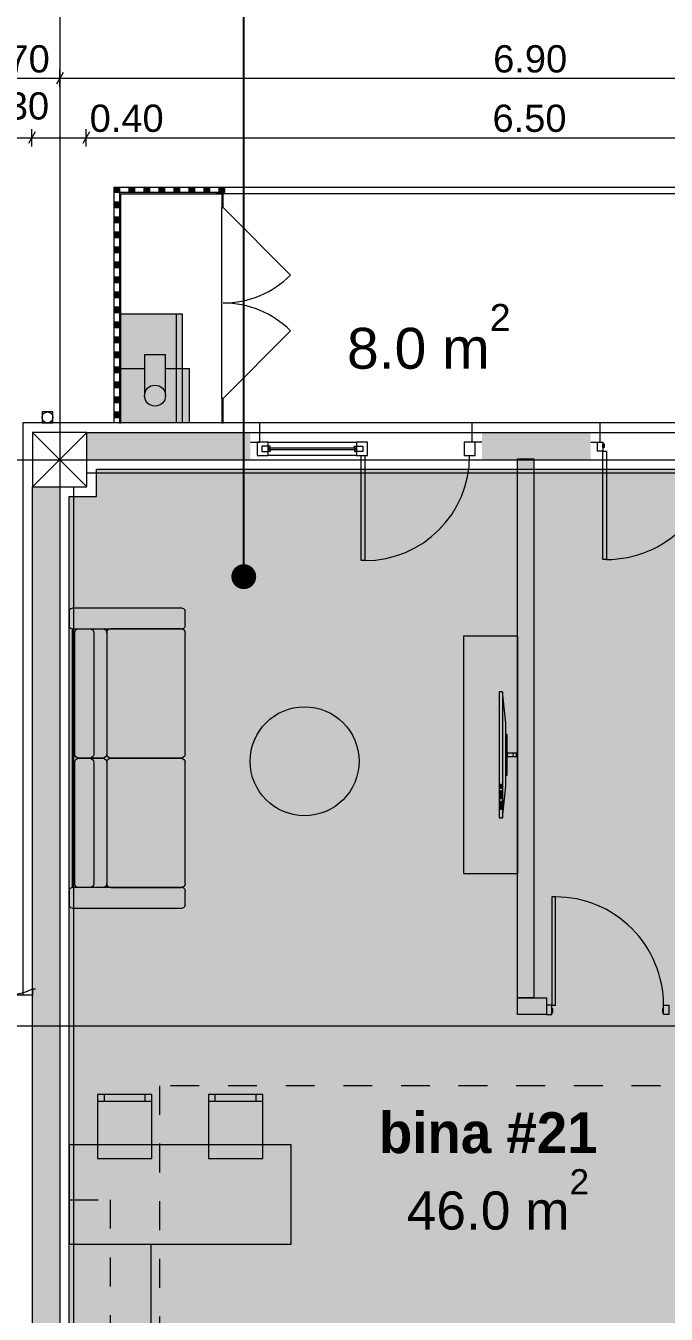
# Model space of a CAD drawing. Header units: millimetres. Extents: x 475159934 to 476245151, y 4620917055 to 4621447368.
# Drawn here: x 475254575 to 475259279, y 4621054556 to 4621064011 of the extents above; entities that cross this region are included whole.
import ezdxf

# ---------------------------------------------------------------- set-up
doc = ezdxf.new("R2010")
doc.units = ezdxf.units.MM
doc.header["$MEASUREMENT"] = 0
doc.linetypes.add('Dashed', pattern=[423.333333, 211.666667, -211.666667])
for name, color, linetype, lineweight in [('2D Drafting - General_Pen_No__1_Pen_No__7', 7, 'Continuous', 0), ('2D Drafting - General_Pen_No__250_Pen_No__7_Pen_No__250', 7, 'Continuous', 0), ('2D Drafting - General_Pen_No__250_Pen_No__7_Pen_No__7', 7, 'Continuous', 0), ('2D Drafting - General_Pen_No__7_Pen_No__250', 7, 'Continuous', 0), ('2D Drafting - General_Pen_No__7_Pen_No__7_Pen_No__7', 7, 'Continuous', 0), ('Annotation - Text_Pen_No__7_Pen_No__142', 142, 'Continuous', 0), ('Doors_Pen_No__7_Pen_No__7_Pen_No__7', 7, 'Continuous', 0), ('G-Anno-Nplt_Pen_No__142', 142, 'Continuous', 0), ('G-Anno-Nplt_Pen_No__151', 151, 'Continuous', 0), ('G-Anno-Nplt_Pen_No__4', 7, 'Continuous', 0), ('G-Anno-Nplt_Pen_No__7', 7, 'Continuous', 0), ('gegmebi_Pen_No__1_Pen_No__7', 7, 'Continuous', 0), ('gegmebi_Pen_No__7_Pen_No__7', 7, 'Continuous', 0), ('kar-panjara_Pen_No__7_Pen_No__7_Pen_No__7', 7, 'Continuous', 0), ('New_2D Drafting - General_Pen_No__250_Pen_No__7_Pen_No__255', 255, 'Continuous', 0), ('New_2D Drafting - General_Pen_No__2_Pen_No__250', 7, 'Continuous', 0), ('New_2D Drafting - General_Pen_No__30_Pen_No__9_Pen_No__9_Pen_No__255', 255, 'Continuous', 0), ('New_2D Drafting - General_Pen_No__30_Pen_No__9_Pen_No__9_Pen_No__7', 7, 'Continuous', 0), ('New_Doors_Pen_No__7_Pen_No__7_Pen_No__250', 7, 'Continuous', 0), ('New_reg_nak_Pen_No__250', 7, 'Continuous', 0), ('New_reg_nak_Pen_No__7', 7, 'Continuous', 0), ('New_shenobebi_Pen_No__1', 1, 'Continuous', 0), ('New_Structural - Bearing_Pen_No__250', 7, 'Continuous', 0), ('zoma_Pen_No__142', 142, 'Continuous', 0), ('zoma_Pen_No__5', 5, 'Continuous', 0), ('zoma_Pen_No__5_Pen_No__5', 5, 'Continuous', 0)]:
    doc.layers.add(name, color=color, linetype=linetype, lineweight=lineweight)
doc.layers.add('New_Interior - Furniture', color=7, linetype='Continuous')
doc.layers.add('zoma', color=7, linetype='Continuous')
doc.layers.add('New_Interior - Furniture _Pen_No__252', color=7, linetype='Continuous', lineweight=0, true_color=0x666666)
doc.styles.add('GENERATED_STYLE_1', font='arial.ttf')
doc.styles.add('GENERATED_STYLE_3', font='arial.ttf')
doc.styles.add('GENERATED_STYLE_7', font='')
doc.styles.get('GENERATED_STYLE_7').set_extended_font_data('AcadMtavr', bold=True)
doc.dimstyles.new('GENERATED_STYLE__18', dxfattribs={"dimtxt": 200, "dimasz": 64.421331, "dimexe": 0.18, "dimexo": 3, "dimgap": 0, "dimtad": 1, "dimtih": 1, "dimtoh": 1, "dimlfac": 0.001, "dimzin": 0, "dimdsep": 46, "dimtxsty": 'GENERATED_STYLE_3', "dimblk": 'ARROWHEAD_2', "dimblk1": 'ARROWHEAD_2', "dimblk2": 'ARROWHEAD_2', "dimcen": 0.09, "dimclrd": 5, "dimclre": 5, "dimclrt": 5, "dimadec": 0, "dimazin": 0, "dimtfac": 1, "dimtdec": 4, "dimtmove": 0, "dimatfit": 3, "dimfxl": 1, "dimtolj": 1, "dimtzin": 0, "dimarcsym": 0})
doc.dimstyles.new('GENERATED_STYLE__27', dxfattribs={"dimtxt": 0.18, "dimasz": 364.8, "dimexe": 0.18, "dimexo": 0.0625, "dimgap": 0, "dimtad": 0, "dimtih": 1, "dimtoh": 1, "dimdec": 4, "dimzin": 0, "dimdsep": 46, "dimcen": 0.09, "dimadec": 0, "dimazin": 0, "dimtfac": 1, "dimtdec": 4, "dimtmove": 0, "dimatfit": 3, "dimldrblk": 'ARROWHEAD_11', "dimfxl": 1, "dimtolj": 1, "dimtzin": 0, "dimarcsym": 0})
doc.dimstyles.new('GENERATED_STYLE__3', dxfattribs={"dimtxt": 200, "dimasz": 64.421331, "dimexe": 0.18, "dimexo": 3, "dimgap": 0, "dimtad": 1, "dimtih": 1, "dimtoh": 1, "dimlfac": 0.001, "dimzin": 0, "dimdsep": 46, "dimtxsty": 'GENERATED_STYLE_3', "dimblk": 'ARROWHEAD_2', "dimblk1": 'ARROWHEAD_2', "dimblk2": 'ARROWHEAD_2', "dimcen": 0.09, "dimclrd": 142, "dimclre": 142, "dimclrt": 142, "dimadec": 0, "dimazin": 0, "dimtfac": 1, "dimtdec": 4, "dimtmove": 0, "dimatfit": 3, "dimfxl": 1, "dimtolj": 1, "dimtzin": 0, "dimarcsym": 0})
doc.dimstyles.new('GENERATED_STYLE__6', dxfattribs={"dimtxt": 200, "dimasz": 64.421331, "dimexe": 0.18, "dimexo": 3, "dimgap": 0, "dimtad": 1, "dimlfac": 0.001, "dimzin": 0, "dimdsep": 46, "dimtxsty": 'GENERATED_STYLE_3', "dimblk": 'ARROWHEAD_2', "dimblk1": 'ARROWHEAD_2', "dimblk2": 'ARROWHEAD_2', "dimcen": 0.09, "dimclrd": 142, "dimclre": 142, "dimclrt": 142, "dimadec": 0, "dimazin": 0, "dimtfac": 1, "dimtdec": 4, "dimtmove": 0, "dimatfit": 3, "dimfxl": 1, "dimtolj": 1, "dimtzin": 0, "dimarcsym": 0})
doc.dimstyles.new('GENERATED_STYLE__7', dxfattribs={"dimtxt": 200, "dimasz": 64.421331, "dimexe": 0.18, "dimexo": 3, "dimgap": 0, "dimtad": 1, "dimtih": 1, "dimtoh": 1, "dimlfac": 0.001, "dimzin": 0, "dimdsep": 46, "dimtxsty": 'GENERATED_STYLE_3', "dimblk": 'ARROWHEAD_2', "dimblk1": 'ARROWHEAD_2', "dimblk2": 'ARROWHEAD_2', "dimcen": 0.09, "dimclrd": 142, "dimclre": 142, "dimclrt": 142, "dimadec": 0, "dimazin": 0, "dimtfac": 1, "dimtdec": 4, "dimtmove": 2, "dimatfit": 3, "dimfxl": 1, "dimtolj": 1, "dimtzin": 0, "dimarcsym": 0})

# ---------------------------------------------------------------- blocks, each defined once
blk = doc.blocks.new('Kitchen Layout 26_8')
at = {"layer": 'New_Interior - Furniture _Pen_No__252', "color": 251, "linetype": 'Dashed', "lineweight": 0, "true_color": 0x666666}
for p, q in [((4709, 1191.6), (4409, 1191.6)), ((4409, 1191.6), (4409, -207.5)), ((4709, -507.5), (4709, 1191.6)), ((2220.9, -207.5), (2220.9, -507.5)), ((4409, -207.5), (2220.9, -207.5)), ((2220.9, -507.5), (4709, -507.5))]:
    blk.add_line(p, q, dxfattribs=at)
at = {"layer": 'New_Interior - Furniture _Pen_No__252', "color": 251, "linetype": 'Continuous', "lineweight": 0, "true_color": 0x666666}
for p, q in [((3137, -27.5), (2687, -27.5)), ((2687, -27.5), (2687, -377.5)), ((3137, -377.5), (3137, -27.5)), ((1854.2, -136.8), (1712.8, -278.2)), ((1712.8, -136.8), (1854.2, -278.2)), ((1783.5, -107.5), (1783.5, -307.5)), ((1883.5, -207.5), (1683.5, -207.5)), ((2687, -377.5), (3137, -377.5))]:
    blk.add_line(p, q, dxfattribs=at)
at = {"layer": 'New_Interior - Furniture _Pen_No__252', "color": 251, "linetype": 'Continuous', "lineweight": 0, "true_color": 0x666666, "flags": 128}
for points in [[(1449, -507.5), (4709, -507.5), (4709, 865.3), (4109, 865.3), (4109, 92.5), (1449, 92.5)], [(2118, 92.5), (1449, 92.5), (1449, -507.5), (2118, -507.5)], [(3187, 22.5), (2637, 22.5), (2637, -477.5), (3187, -477.5)], [(4074.4, 42.5), (3494.4, 42.5), (3494.4, -457.5), (4074.4, -457.5)]]:
    blk.add_lwpolyline(points, close=True, dxfattribs=at)
at = {"layer": 'New_Interior - Furniture _Pen_No__252', "color": 251, "linetype": 'Continuous', "lineweight": 0, "true_color": 0x666666}
for centre, radius in [((3619.1, -92.5), 72.5), ((3910.8, -107.5), 105), ((3639.4, -325.5), 90), ((3943.9, -345), 72.5)]:
    blk.add_circle(centre, radius, dxfattribs=at)
blk = doc.blocks.new('Dining Table Rectangle 24')
at = {"layer": 'New_Interior - Furniture _Pen_No__252', "color": 251, "linetype": 'Continuous', "lineweight": 0, "true_color": 0x666666}
for p, q in [((-607.5, 685), (-207.5, 685)), ((-557.5, 685), (-557.5, 735)), ((-257.5, 685), (-257.5, 735)), ((207.5, 685), (607.5, 685)), ((257.5, 685), (257.5, 735)), ((557.5, 685), (557.5, 735))]:
    blk.add_line(p, q, dxfattribs=at)
at = {"layer": 'New_Interior - Furniture _Pen_No__252', "color": 251, "linetype": 'Continuous', "lineweight": 0, "true_color": 0x666666, "flags": 128}
for points in [[(-607.5, 265), (-207.5, 265), (-207.5, 735), (-607.5, 735)], [(207.5, 265), (607.5, 265), (607.5, 735), (207.5, 735)], [(-815, -365), (815, -365), (815, 365), (-815, 365)]]:
    blk.add_lwpolyline(points, close=True, dxfattribs=at)
blk = doc.blocks.new('Designer Table 05 26')
at = {"layer": 'New_Interior - Furniture _Pen_No__252', "color": 251, "linetype": 'Continuous', "lineweight": 0, "true_color": 0x666666, "flags": 128}
blk.add_lwpolyline([(400, 0, 1), (-400, 0, 1)], format="xyb", close=True, dxfattribs=at)
blk = doc.blocks.new('Sofa 23')
at = {"layer": 'New_Interior - Furniture _Pen_No__252', "color": 251, "linetype": 'Continuous', "lineweight": 0, "true_color": 0x666666}
for p, q in [((0, 20), (0, 830)), ((20, 850), (130, 850)), ((150, 830), (150, 20)), ((150, 830), (2050, 830)), ((150, 780), (150, 604.7)), ((1070, 810), (180, 810)), ((1100, 604.7), (1100, 780)), ((1100, 780), (1100, 604.7)), ((2020, 810), (1130, 810)), ((2050, 20), (2050, 830)), ((2050, 604.7), (2050, 780)), ((2070, 850), (2180, 850)), ((2200, 830), (2200, 20)), ((180, 670), (1070, 670)), ((1130, 670), (2020, 670)), ((180, 574.7), (1070, 574.7)), ((180, 574.7), (1070, 574.7)), ((1130, 574.7), (2020, 574.7)), ((1130, 574.7), (2020, 574.7)), ((150, 30), (150, 544.7)), ((1100, 544.7), (1100, 30)), ((1100, 30), (1100, 544.7)), ((2050, 544.7), (2050, 30)), ((130, 0), (20, 0)), ((1070, 0), (180, 0)), ((2020, 0), (1130, 0)), ((2180, 0), (2070, 0))]:
    blk.add_line(p, q, dxfattribs=at)
for centre, radius, start, end in [((20, 830), 20, 90, 180), ((130, 830), 20, 0, 90), ((180, 780), 30, 90, 180), ((1070, 780), 30, 0, 90), ((1130, 780), 30, 90, 180), ((2020, 780), 30, 0, 90), ((2070, 830), 20, 90, 180), ((2180, 830), 20, 0, 90), ((180, 700), 30, 180, 270), ((1070, 700), 30, 270, 0), ((1130, 700), 30, 180, 270), ((2020, 700), 30, 270, 0), ((180, 604.7), 30, 180, 270), ((180, 544.7), 30, 90, 180), ((1070, 604.7), 30, 270, 0), ((1070, 544.7), 30, 0, 90), ((1130, 604.7), 30, 180, 270), ((1130, 544.7), 30, 90, 180), ((2020, 604.7), 30, 270, 0), ((2020, 544.7), 30, 0, 90), ((20, 20), 20, 180, 270), ((130, 20), 20, 270, 0), ((180, 30), 30, 180, 270), ((1070, 30), 30, 270, 0), ((1130, 30), 30, 180, 270), ((2020, 30), 30, 270, 0), ((2070, 20), 20, 180, 270), ((2180, 20), 20, 270, 0)]:
    blk.add_arc(centre, radius, start, end, dxfattribs=at)
blk = doc.blocks.new('*D696', base_point=(475826095.8, 4621095193.2))
at = {"layer": 'zoma_Pen_No__142', "color": 142, "linetype": 'Continuous', "lineweight": 0, "transparency": 16777216}
for p, q in [((475254148.8, 4621063667.9), (475254099.9, 4621063583.1)), ((475254124.3, 4621063561.9), (475254124.3, 4621063689.1)), ((475254124.3, 4621063625.5), (475254824.3, 4621063625.5)), ((475254848.8, 4621063667.9), (475254799.9, 4621063583.1)), ((475254824.3, 4621063561.9), (475254824.3, 4621063689.1))]:
    blk.add_line(p, q, dxfattribs=at)
at = {"layer": 'zoma_Pen_No__142', "color": 142, "lineweight": 0, "transparency": 16777216, "insert": (475254207.4, 4621063665.5), "char_height": 200, "attachment_point": 7, "style": 'GENERATED_STYLE_3'}
blk.add_mtext('\\A1;{\\pql;\\fArial|b0|i0|c204|p0;\\W1.000000;0.70}', dxfattribs=at)
blk = doc.blocks.new('ARROWHEAD_2')
at = {"color": 0, "linetype": 'Continuous', "lineweight": 0}
for p, q in [((0, 0), (-1, 0)), ((-0.38, -0.66), (0.38, 0.66))]:
    blk.add_line(p, q, dxfattribs=at)
blk = doc.blocks.new('*D697', base_point=(475826095.8, 4621095193.2))
at = {"layer": 'zoma_Pen_No__142', "color": 142, "linetype": 'Continuous', "lineweight": 0, "transparency": 16777216}
for p, q in [((475254848.8, 4621063667.9), (475254799.9, 4621063583.1)), ((475254824.3, 4621063561.9), (475254824.3, 4621063689.1)), ((475254824.3, 4621063625.5), (475261724.3, 4621063625.5)), ((475261748.8, 4621063667.9), (475261699.9, 4621063583.1)), ((475261724.3, 4621063561.9), (475261724.3, 4621063689.1))]:
    blk.add_line(p, q, dxfattribs=at)
at = {"layer": 'zoma_Pen_No__142', "color": 142, "lineweight": 0, "transparency": 16777216, "insert": (475258007.4, 4621063665.5), "char_height": 200, "attachment_point": 7, "style": 'GENERATED_STYLE_3'}
blk.add_mtext('\\A1;{\\pql;\\fArial|b0|i0|c204|p0;\\W1.000000;6.90}', dxfattribs=at)
blk = doc.blocks.new('*D712', base_point=(475826095.8, 4621095193.2))
at = {"layer": 'zoma_Pen_No__142', "color": 142, "linetype": 'Continuous', "lineweight": 0, "transparency": 16777216}
for p, q in [((475254648.8, 4621039807.2), (475254599.9, 4621039722.4)), ((475254624.3, 4621039701.2), (475254624.3, 4621039828.4)), ((475255048.8, 4621039807.2), (475254999.9, 4621039722.4)), ((475255024.3, 4621039701.2), (475255024.3, 4621039828.4)), ((475254624.3, 4621039764.8), (475255024.3, 4621039764.8))]:
    blk.add_line(p, q, dxfattribs=at)
blk = doc.blocks.new('*D713', base_point=(475826095.8, 4621095193.2))
at = {"layer": 'zoma_Pen_No__142', "color": 142, "linetype": 'Continuous', "lineweight": 0, "transparency": 16777216}
for p, q in [((475255048.8, 4621039807.2), (475254999.9, 4621039722.4)), ((475255024.3, 4621039701.2), (475255024.3, 4621039828.4)), ((475261548.8, 4621039807.2), (475261499.9, 4621039722.4)), ((475261524.3, 4621039701.2), (475261524.3, 4621039828.4)), ((475255024.3, 4621039764.8), (475261524.3, 4621039764.8))]:
    blk.add_line(p, q, dxfattribs=at)
at = {"layer": 'zoma_Pen_No__142', "color": 142, "lineweight": 0, "transparency": 16777216, "char_height": 200, "attachment_point": 7, "style": 'GENERATED_STYLE_3'}
for s, insert in [('\\A1;{\\pql;\\fArial|b0|i0|c204|p0;\\W1.000000;0.40}', (475255048.8, 4621039804.8)), ('\\A1;{\\pql;\\fArial|b0|i0|c204|p0;\\W1.000000;6.50}', (475258007.4, 4621039804.8)), ('\\A1;{\\pql;\\fArial|b0|i0|c204|p0;\\W1.000000;0.40}', (475260966, 4621039804.8))]:
    blk.add_mtext(s, dxfattribs=dict(at, insert=insert))
blk = doc.blocks.new('*D731', base_point=(475826095.8, 4621095193.2))
at = {"layer": 'zoma_Pen_No__142', "color": 142, "linetype": 'Continuous', "lineweight": 0, "transparency": 16777216}
for p, q in [((475299991.8, 4621061026.7), (475299991.8, 4621061068.1)), ((475300055.4, 4621061026.7), (475299928.2, 4621061026.7)), ((475300034.2, 4621061002.2), (475299949.4, 4621061051.2)), ((475299991.8, 4621041672.1), (475299991.8, 4621061026.7)), ((475300055.4, 4621041672.1), (475299928.2, 4621041672.1)), ((475299949.4, 4621041696.5), (475300034.2, 4621041647.6)), ((475299991.8, 4621041630.6), (475299991.8, 4621041672.1))]:
    blk.add_line(p, q, dxfattribs=at)
at = {"layer": 'zoma_Pen_No__142', "color": 142, "lineweight": 0, "transparency": 16777216, "insert": (475299951.8, 4621051006.2), "char_height": 200, "attachment_point": 7, "rotation": 90, "style": 'GENERATED_STYLE_3'}
blk.add_mtext('\\A1;{\\pql;\\fArial|b0|i0|c204|p0;\\W1.000000;19.35}', dxfattribs=at)
blk = doc.blocks.new('*D745', base_point=(475826095.8, 4621095193.2))
at = {"layer": 'zoma_Pen_No__142', "color": 142, "linetype": 'Continuous', "lineweight": 0, "transparency": 16777216}
for p, q in [((475299211.2, 4621061026.7), (475299211.2, 4621061068.1)), ((475299274.8, 4621061026.7), (475299147.7, 4621061026.7)), ((475299253.6, 4621061002.2), (475299168.8, 4621061051.2)), ((475299211.2, 4621060626.7), (475299211.2, 4621061026.7)), ((475299274.8, 4621060626.7), (475299147.7, 4621060626.7)), ((475299168.8, 4621060651.2), (475299253.6, 4621060602.2))]:
    blk.add_line(p, q, dxfattribs=at)
blk = doc.blocks.new('*D752', base_point=(475826095.8, 4621095193.2))
at = {"layer": 'zoma_Pen_No__142', "color": 142, "linetype": 'Continuous', "lineweight": 0, "transparency": 16777216}
for p, q in [((475253943.8, 4621063231.9), (475253894.9, 4621063147.1)), ((475253919.4, 4621063125.9), (475253919.4, 4621063253.1)), ((475254343.8, 4621063231.9), (475254294.9, 4621063147.1)), ((475254319.4, 4621063125.9), (475254319.4, 4621063253.1)), ((475253919.4, 4621063189.5), (475254319.4, 4621063189.5))]:
    blk.add_line(p, q, dxfattribs=at)
at = {"layer": 'zoma_Pen_No__142', "color": 142, "lineweight": 0, "transparency": 16777216, "insert": (475254202.5, 4621063320.1), "char_height": 200, "attachment_point": 7, "style": 'GENERATED_STYLE_3'}
blk.add_mtext('\\A1;{\\pql;\\fArial|b0|i0|c204|p0;\\W1.000000;0.30}', dxfattribs=at)
blk = doc.blocks.new('*D753', base_point=(475826095.8, 4621095193.2))
at = {"layer": 'zoma_Pen_No__142', "color": 142, "linetype": 'Continuous', "lineweight": 0, "transparency": 16777216}
for p, q in [((475254343.8, 4621063231.9), (475254294.9, 4621063147.1)), ((475254319.4, 4621063125.9), (475254319.4, 4621063253.1)), ((475254643.8, 4621063231.9), (475254594.9, 4621063147.1)), ((475254619.4, 4621063125.9), (475254619.4, 4621063253.1)), ((475254319.4, 4621063189.5), (475254619.4, 4621063189.5))]:
    blk.add_line(p, q, dxfattribs=at)
blk = doc.blocks.new('*D754', base_point=(475826095.8, 4621095193.2))
at = {"layer": 'zoma_Pen_No__142', "color": 142, "linetype": 'Continuous', "lineweight": 0, "transparency": 16777216}
for p, q in [((475254643.8, 4621063231.9), (475254594.9, 4621063147.1)), ((475254619.4, 4621063125.9), (475254619.4, 4621063253.1)), ((475255043.8, 4621063231.9), (475254994.9, 4621063147.1)), ((475255019.4, 4621063125.9), (475255019.4, 4621063253.1)), ((475254619.4, 4621063189.5), (475255019.4, 4621063189.5))]:
    blk.add_line(p, q, dxfattribs=at)
blk = doc.blocks.new('*D755', base_point=(475826095.8, 4621095193.2))
at = {"layer": 'zoma_Pen_No__142', "color": 142, "linetype": 'Continuous', "lineweight": 0, "transparency": 16777216}
for p, q in [((475255043.8, 4621063231.9), (475254994.9, 4621063147.1)), ((475255019.4, 4621063125.9), (475255019.4, 4621063253.1)), ((475261543.8, 4621063231.9), (475261494.9, 4621063147.1)), ((475261519.4, 4621063125.9), (475261519.4, 4621063253.1)), ((475255019.4, 4621063189.5), (475261519.4, 4621063189.5))]:
    blk.add_line(p, q, dxfattribs=at)
at = {"layer": 'zoma_Pen_No__142', "color": 142, "lineweight": 0, "transparency": 16777216, "char_height": 200, "attachment_point": 7, "style": 'GENERATED_STYLE_3'}
for s, insert in [('\\A1;{\\pql;\\fArial|b0|i0|c204|p0;\\W1.000000;0.40}', (475255043.9, 4621063229.5)), ('\\A1;{\\pql;\\fArial|b0|i0|c204|p0;\\W1.000000;6.50}', (475258002.4, 4621063229.5)), ('\\A1;{\\pql;\\fArial|b0|i0|c204|p0;\\W1.000000;0.40}', (475260961, 4621063229.5))]:
    blk.add_mtext(s, dxfattribs=dict(at, insert=insert))
blk = doc.blocks.new('*D1318', base_point=(475826095.8, 4621095193.2))
at = {"layer": 'zoma_Pen_No__5', "color": 5, "linetype": 'Continuous', "lineweight": 0, "transparency": 16777216}
for p, q in [((475254427.9, 4621090269.2), (475254469.4, 4621090269.2)), ((475254493.8, 4621090311.5), (475254444.9, 4621090226.8)), ((475254469.4, 4621090205.6), (475254469.4, 4621090332.7)), ((475254469.4, 4621090269.2), (475255084.3, 4621090269.2)), ((475255059.9, 4621090226.8), (475255108.8, 4621090311.5)), ((475255084.3, 4621090205.6), (475255084.3, 4621090332.7)), ((475255084.3, 4621090269.2), (475255125.8, 4621090269.2))]:
    blk.add_line(p, q, dxfattribs=at)
at = {"layer": 'zoma_Pen_No__5', "color": 5, "lineweight": 0, "transparency": 16777216, "insert": (475254509.9, 4621090309.2), "char_height": 200, "attachment_point": 7, "style": 'GENERATED_STYLE_3'}
blk.add_mtext('\\A1;{\\pql;\\fArial|b0|i0|c204|p0;\\W1.000000;0.61}', dxfattribs=at)
blk = doc.blocks.new('*D1322', base_point=(475826095.8, 4621095193.2))
at = {"layer": 'zoma_Pen_No__5', "color": 5, "linetype": 'Continuous', "lineweight": 0, "transparency": 16777216}
for p, q in [((475254427.9, 4621139622.7), (475254469.4, 4621139622.7)), ((475254493.8, 4621139665.1), (475254444.9, 4621139580.3)), ((475254469.4, 4621139559.1), (475254469.4, 4621139686.3)), ((475254469.4, 4621139622.7), (475255084.3, 4621139622.7)), ((475255059.9, 4621139580.3), (475255108.8, 4621139665.1)), ((475255084.3, 4621139559.1), (475255084.3, 4621139686.3)), ((475255084.3, 4621139622.7), (475255125.8, 4621139622.7))]:
    blk.add_line(p, q, dxfattribs=at)
at = {"layer": 'zoma_Pen_No__5', "color": 5, "lineweight": 0, "transparency": 16777216, "insert": (475254509.9, 4621139662.7), "char_height": 200, "attachment_point": 7, "style": 'GENERATED_STYLE_3'}
blk.add_mtext('\\A1;{\\pql;\\fArial|b0|i0|c204|p0;\\W1.000000;0.61}', dxfattribs=at)
blk = doc.blocks.new('ARROWHEAD_11')
at = {"color": 0, "linetype": 'Continuous', "lineweight": 0}
blk.add_line((0, 0), (-1, 0), dxfattribs=at)
at = {"color": 0, "linetype": 'Continuous', "lineweight": 0, "const_width": 0.25, "flags": 128}
blk.add_lwpolyline([(-0.125, 0, 1), (0.125, 0, 1)], format="xyb", close=True, dxfattribs=at)
blk = doc.blocks.new('Flexible Shelf 26')
at = {"layer": 'New_Interior - Furniture _Pen_No__252', "color": 251, "linetype": 'Continuous', "lineweight": 0, "true_color": 0x666666, "flags": 128}
blk.add_lwpolyline([(0, 0), (1739.8, 0), (1739.8, 400), (0, 400)], close=True, dxfattribs=at)
blk = doc.blocks.new('Flat Panel TV 26')
at = {"layer": 'New_Interior - Furniture _Pen_No__252', "color": 251, "linetype": 'Continuous', "lineweight": 0, "true_color": 0x666666}
for p, q in [((0, 25), (925.5, 25)), ((678.7, 10), (678.7, 16.2)), ((678.7, 16.2), (709.6, 16.2)), ((709.6, 10), (678.7, 10)), ((709.6, 16.2), (709.6, 10)), ((725, 10), (725, 16.2)), ((725, 16.2), (786.7, 16.2)), ((786.7, 10), (725, 10)), ((786.7, 16.2), (786.7, 10)), ((802.1, 10), (802.1, 16.2)), ((802.1, 16.2), (863.8, 16.2)), ((863.8, 10), (802.1, 10)), ((863.8, 16.2), (863.8, 10))]:
    blk.add_line(p, q, dxfattribs=at)
at = {"layer": 'New_Interior - Furniture _Pen_No__252', "color": 251, "linetype": 'Continuous', "lineweight": 0, "true_color": 0x666666, "flags": 128}
for points in [[(447.8, 127.5), (477.8, 127.5), (477.8, 137.5), (447.8, 137.5)], [(450.3, 60), (475.3, 60), (475.3, 127.5), (450.3, 127.5)], [(0, 0), (925.5, 0), (925.5, 25), (694.1, 50), (231.4, 50), (0, 25)], [(312.8, 50), (612.8, 50), (612.8, 60), (312.8, 60)]]:
    blk.add_lwpolyline(points, close=True, dxfattribs=at)
at = {"layer": 'New_Interior - Furniture _Pen_No__252', "color": 251, "linetype": 'Continuous', "lineweight": 0, "true_color": 0x666666}
blk.add_arc((462.8, 93.8), 12.5, 0, 180, dxfattribs=at)

msp = doc.modelspace()

# ---------------------------------------------------------------- hatches: boundary and pattern name
at = {"layer": '2D Drafting - General_Pen_No__250_Pen_No__7_Pen_No__7', "linetype": 'Continuous', "lineweight": 0}
for points in [[(475256014.637, 4621062776.696), (475256014.637, 4621062786.696), (475255264.016, 4621062786.696), (475255264.016, 4621062776.696), (475255264.016, 4621061096.696), (475255274.016, 4621061096.696), (475255274.016, 4621062776.696)], [(475256024.343, 4621062676.7), (475256024.343, 4621062786.7), (475256014.343, 4621062786.7), (475256014.343, 4621062676.7)], [(475256024.343, 4621061096.696), (475256024.343, 4621061276.7), (475256014.343, 4621061276.7), (475256014.343, 4621061096.696)], [(475255024.343, 4621060826.974), (475256224.343, 4621060826.974), (475256224.343, 4621061026.974), (475255024.343, 4621061026.974)], [(475257924.338, 4621060826.65), (475258723.96, 4621060826.65), (475258723.96, 4621061026.65), (475257924.338, 4621061026.65)], [(475258186.708, 4621056876.689), (475258186.708, 4621060833.028), (475258306.708, 4621060833.028), (475258306.708, 4621056876.689)], [(475254824.343, 4621060626.696), (475254624.343, 4621060626.696), (475254624.343, 4621053626.696), (475254824.343, 4621053626.696)], [(475258186.708, 4621056876.689), (475258398.504, 4621056876.689), (475258398.504, 4621056756.689), (475258186.708, 4621056756.689)]]:
    msp.add_hatch(color=7, dxfattribs=at).paths.add_polyline_path(points)
at = {"layer": 'G-Anno-Nplt_Pen_No__151', "linetype": 'Continuous', "lineweight": 0, "true_color": 0x1f2f3f}
msp.add_hatch(color=169, dxfattribs=at).paths.add_polyline_path([(475254894.632, 4621060556.696), (475255094.343, 4621060556.696), (475255094.343, 4621060756.689), (475261454.633, 4621060756.689), (475261454.632, 4621060556.689), (475261454.632, 4621057689.854), (475261524.336, 4621057689.854), (475261524.336, 4621055937.065), (475261124.322, 4621055937.065), (475261124.322, 4621055346.689), (475261454.632, 4621055346.689), (475261454.632, 4621053696.689), (475255294.331, 4621053696.689), (475255294.35, 4621054286.881), (475254894.632, 4621054286.894)])
at = {"layer": 'New_2D Drafting - General_Pen_No__250_Pen_No__7_Pen_No__255', "linetype": 'Continuous', "lineweight": 0}
for points in [[(475255274.016, 4621061096.696), (475255724.016, 4621061096.696), (475255724.016, 4621061896.696), (475255274.016, 4621061896.696)], [(475255274.016, 4621061096.696), (475255774.016, 4621061096.7), (475255774.012, 4621061496.696), (475255601.027, 4621061496.694), (475255601.026, 4621061596.697), (475255447, 4621061596.696), (475255447.001, 4621061496.693), (475255274.012, 4621061496.691)]]:
    msp.add_hatch(color=255, dxfattribs=at).paths.add_polyline_path(points)
at = {"layer": 'New_2D Drafting - General_Pen_No__30_Pen_No__9_Pen_No__9_Pen_No__255', "linetype": 'Continuous', "lineweight": 0}
for points in [[(475255264.015, 4621062826.7), (475255264.015, 4621062786.7), (475255224.015, 4621062786.7), (475255224.015, 4621062826.7)], [(475255374.015, 4621062826.7), (475255374.015, 4621062786.7), (475255334.015, 4621062786.7), (475255334.015, 4621062826.7)], [(475255484.015, 4621062826.7), (475255484.015, 4621062786.7), (475255444.015, 4621062786.7), (475255444.015, 4621062826.7)], [(475255594.015, 4621062826.7), (475255594.015, 4621062786.7), (475255554.015, 4621062786.7), (475255554.015, 4621062826.7)], [(475255704.015, 4621062826.7), (475255704.015, 4621062786.7), (475255664.015, 4621062786.7), (475255664.015, 4621062826.7)], [(475255814.015, 4621062826.7), (475255814.015, 4621062786.7), (475255774.015, 4621062786.7), (475255774.015, 4621062826.7)], [(475255924.015, 4621062826.7), (475255924.015, 4621062786.7), (475255884.015, 4621062786.7), (475255884.015, 4621062826.7)], [(475256034.015, 4621062826.7), (475256034.015, 4621062786.7), (475255994.015, 4621062786.7), (475255994.015, 4621062826.7)], [(475255224.016, 4621062676.7), (475255264.016, 4621062676.7), (475255264.016, 4621062716.7), (475255224.016, 4621062716.7)], [(475255224.016, 4621062566.7), (475255264.016, 4621062566.7), (475255264.016, 4621062606.7), (475255224.016, 4621062606.7)], [(475255224.016, 4621062456.7), (475255264.016, 4621062456.7), (475255264.016, 4621062496.7), (475255224.016, 4621062496.7)], [(475255224.016, 4621062346.7), (475255264.016, 4621062346.7), (475255264.016, 4621062386.7), (475255224.016, 4621062386.7)], [(475255224.016, 4621062236.7), (475255264.016, 4621062236.7), (475255264.016, 4621062276.7), (475255224.016, 4621062276.7)], [(475255224.016, 4621062126.7), (475255264.016, 4621062126.7), (475255264.016, 4621062166.7), (475255224.016, 4621062166.7)], [(475255224.016, 4621062016.7), (475255264.016, 4621062016.7), (475255264.016, 4621062056.7), (475255224.016, 4621062056.7)], [(475255224.016, 4621061906.7), (475255264.016, 4621061906.7), (475255264.016, 4621061946.7), (475255224.016, 4621061946.7)], [(475255224.016, 4621061796.7), (475255264.016, 4621061796.7), (475255264.016, 4621061836.7), (475255224.016, 4621061836.7)], [(475255224.016, 4621061686.7), (475255264.016, 4621061686.7), (475255264.016, 4621061726.7), (475255224.016, 4621061726.7)], [(475255224.016, 4621061576.7), (475255264.016, 4621061576.7), (475255264.016, 4621061616.7), (475255224.016, 4621061616.7)], [(475255224.016, 4621061466.7), (475255264.016, 4621061466.7), (475255264.016, 4621061506.7), (475255224.016, 4621061506.7)], [(475255224.016, 4621061356.7), (475255264.016, 4621061356.7), (475255264.016, 4621061396.7), (475255224.016, 4621061396.7)], [(475255224.016, 4621061246.7), (475255264.016, 4621061246.7), (475255264.016, 4621061286.7), (475255224.016, 4621061286.7)], [(475255224.016, 4621061136.7), (475255264.016, 4621061136.7), (475255264.016, 4621061176.7), (475255224.016, 4621061176.7)]]:
    msp.add_hatch(color=255, dxfattribs=at).paths.add_polyline_path(points)

# ---------------------------------------------------------------- linework, layer by layer
at = {"layer": '2D Drafting - General_Pen_No__1_Pen_No__7', "color": 7, "linetype": 'Continuous', "lineweight": 0}
for p, q in [((475254624.343, 4621060626.696), (475255024.343, 4621061026.696)), ((475255024.343, 4621060626.696), (475254624.343, 4621061026.696))]:
    msp.add_line(p, q, dxfattribs=at)
at = {"layer": '2D Drafting - General_Pen_No__1_Pen_No__7', "color": 7, "linetype": 'Continuous', "lineweight": 0, "flags": 128}
for points in [[(475254624.343, 4621060626.696), (475255024.343, 4621060626.696), (475255024.343, 4621061026.696), (475254624.343, 4621061026.696)], [(475261524.343, 4621060726.696), (475255024.343, 4621060726.696), (475255024.343, 4621061026.696), (475261524.343, 4621061026.696)], [(475254624.343, 4621053626.696), (475254624.343, 4621060626.696), (475254924.343, 4621060626.696), (475254924.343, 4621053626.696)]]:
    msp.add_lwpolyline(points, close=True, dxfattribs=at)
at = {"layer": '2D Drafting - General_Pen_No__1_Pen_No__7', "color": 7, "linetype": 'Continuous', "lineweight": 0}
msp.add_circle((475254734.421, 4621061136.927), 40, dxfattribs=at)
at = {"layer": '2D Drafting - General_Pen_No__250_Pen_No__7_Pen_No__250', "color": 7, "linetype": 'Continuous', "lineweight": 0, "flags": 128}
for points in [[(475256014.637, 4621062776.696), (475256014.637, 4621062786.696), (475255264.016, 4621062786.696), (475255264.016, 4621062776.696), (475255264.016, 4621061096.696), (475255274.016, 4621061096.696), (475255274.016, 4621062776.696)], [(475256024.343, 4621062676.7), (475256024.343, 4621062786.7), (475256014.343, 4621062786.7), (475256014.343, 4621062676.7)], [(475256024.343, 4621061096.696), (475256024.343, 4621061276.7), (475256014.343, 4621061276.7), (475256014.343, 4621061096.696)], [(475258186.708, 4621056876.689), (475258186.708, 4621060833.028), (475258306.708, 4621060833.028), (475258306.708, 4621056876.689)], [(475258186.708, 4621056876.689), (475258398.504, 4621056876.689), (475258398.504, 4621056756.689), (475258186.708, 4621056756.689)]]:
    msp.add_lwpolyline(points, close=True, dxfattribs=at)
at = {"layer": '2D Drafting - General_Pen_No__7_Pen_No__250', "color": 7, "linetype": 'Continuous', "lineweight": 0, "flags": 128}
for points in [[(475256224.343, 4621060956.433), (475256294.358, 4621060956.433), (475256294.359, 4621061096.695)], [(475257924.338, 4621060956.43), (475257854.338, 4621060956.431), (475257854.339, 4621061096.667)], [(475258723.96, 4621060956.437), (475258793.975, 4621060956.436), (475258793.976, 4621061096.698)]]:
    msp.add_lwpolyline(points, dxfattribs=at)
at = {"layer": '2D Drafting - General_Pen_No__7_Pen_No__7_Pen_No__7', "color": 7, "linetype": 'Continuous', "lineweight": 0, "flags": 128}
msp.add_lwpolyline([(475256354.342, 4621060956.428), (475257004.342, 4621060956.399), (475257004.338, 4621060856.46), (475256354.338, 4621060856.488)], close=True, dxfattribs=at)
at = {"layer": '2D Drafting - General_Pen_No__7_Pen_No__7_Pen_No__7', "color": 7, "linetype": 'Continuous', "lineweight": 0}
for centre, radius, start, end in [((475258839.647, 4621060888.705), 794.311, 269.9985151, 0.0001966), ((475257064.026, 4621060856.447), 770.311, 269.9974687, 359.994289), ((475258464.682, 4621056824.424), 794.311, 359.9998025, 90.001484)]:
    msp.add_arc(centre, radius, start, end, dxfattribs=at)
at = {"layer": 'Doors_Pen_No__7_Pen_No__7_Pen_No__7', "color": 7, "linetype": 'Continuous', "lineweight": 0, "flags": 128}
for points in [[(475258773.471, 4621060956.44), (475258812.982, 4621060956.439), (475258812.981, 4621060888.706), (475258773.469, 4621060888.707)], [(475258812.981, 4621060888.706), (475258839.647, 4621060888.705), (475258839.627, 4621060094.394), (475258812.96, 4621060094.395)], [(475258812.982, 4621060942.039), (475258821.871, 4621060942.039), (475258821.87, 4621060915.372), (475258812.981, 4621060915.373)], [(475257037.36, 4621060856.448), (475257064.026, 4621060856.447), (475257063.992, 4621060086.136), (475257037.326, 4621060086.137)], [(475258438.015, 4621056824.423), (475258464.682, 4621056824.424), (475258464.661, 4621057618.735), (475258437.995, 4621057618.735)], [(475258398.506, 4621056756.689), (475258438.017, 4621056756.69), (475258438.015, 4621056824.423), (475258398.504, 4621056824.422)], [(475259298.506, 4621056756.689), (475259258.995, 4621056756.688), (475259258.993, 4621056824.421), (475259298.504, 4621056824.422)], [(475258438.017, 4621056771.09), (475258446.906, 4621056771.09), (475258446.905, 4621056797.757), (475258438.016, 4621056797.757)], [(475259250.106, 4621056771.088), (475259258.994, 4621056771.088), (475259258.994, 4621056797.755), (475259250.105, 4621056797.754)]]:
    msp.add_lwpolyline(points, close=True, dxfattribs=at)
at = {"layer": 'G-Anno-Nplt_Pen_No__4', "color": 7, "linetype": 'Continuous', "lineweight": 0, "flags": 128}
for points in [[(475255224.015, 4621062826.7), (475259824.015, 4621062826.7), (475259824.015, 4621061096.696), (475255224.016, 4621061096.696)], [(475254894.632, 4621060556.696), (475255094.343, 4621060556.696), (475255094.343, 4621060756.689), (475261454.633, 4621060756.689), (475261454.632, 4621060556.689), (475261454.632, 4621057689.854), (475261524.336, 4621057689.854), (475261524.336, 4621055937.065), (475261124.322, 4621055937.065), (475261124.322, 4621055346.689), (475261454.632, 4621055346.689), (475261454.632, 4621053696.689), (475255294.331, 4621053696.689), (475255294.35, 4621054286.881), (475254894.632, 4621054286.894)]]:
    msp.add_lwpolyline(points, close=True, dxfattribs=at)
at = {"layer": 'gegmebi_Pen_No__1_Pen_No__7', "color": 7, "linetype": 'Continuous', "lineweight": 0, "flags": 128}
for points in [[(475255601.029, 4621061296.696), (475255601.026, 4621061596.697), (475255447, 4621061596.696), (475255447.003, 4621061296.694)], [(475255601.027, 4621061496.694), (475255774.012, 4621061496.696), (475255774.016, 4621061096.7), (475255274.016, 4621061096.696), (475255274.012, 4621061496.691), (475255447.001, 4621061496.693)]]:
    msp.add_lwpolyline(points, dxfattribs=at)
at = {"layer": 'gegmebi_Pen_No__7_Pen_No__7', "color": 7, "linetype": 'Continuous', "lineweight": 0}
for p, q in [((475254694.421, 4621061176.927), (475254694.421, 4621061096.927)), ((475254774.421, 4621061176.927), (475254694.421, 4621061176.927)), ((475254774.421, 4621061096.927), (475254774.421, 4621061176.927)), ((475254694.421, 4621061096.927), (475254774.421, 4621061096.927))]:
    msp.add_line(p, q, dxfattribs=at)
at = {"layer": 'kar-panjara_Pen_No__7_Pen_No__7_Pen_No__7', "color": 7, "linetype": 'Continuous', "lineweight": 0, "flags": 128}
for points in [[(475256354.342, 4621060956.428), (475256274.342, 4621060956.431), (475256274.338, 4621060856.431), (475256354.338, 4621060856.428)], [(475256309.339, 4621060886.49), (475256354.339, 4621060886.488), (475256354.34, 4621060901.488), (475256354.34, 4621060911.488), (475256369.34, 4621060911.488), (475256369.341, 4621060926.488), (475256309.341, 4621060926.49)], [(475256369.339, 4621060886.488), (475256354.339, 4621060886.488), (475256354.34, 4621060901.488), (475256369.34, 4621060901.488)], [(475256354.34, 4621060901.488), (475257004.34, 4621060901.46), (475257004.34, 4621060911.46), (475256354.34, 4621060911.488)], [(475256989.339, 4621060886.46), (475257004.339, 4621060886.46), (475257004.34, 4621060901.46), (475256989.34, 4621060901.46)], [(475257049.339, 4621060886.458), (475257004.339, 4621060886.46), (475257004.34, 4621060901.46), (475257004.34, 4621060911.46), (475256989.34, 4621060911.46), (475256989.341, 4621060926.46), (475257049.341, 4621060926.458)], [(475257084.342, 4621060956.456), (475257004.342, 4621060956.46), (475257004.338, 4621060856.46), (475257084.338, 4621060856.456)], [(475257874.342, 4621060956.379), (475257794.342, 4621060956.382), (475257794.338, 4621060856.382), (475257874.338, 4621060856.379)]]:
    msp.add_lwpolyline(points, close=True, dxfattribs=at)
at = {"layer": 'New_2D Drafting - General_Pen_No__30_Pen_No__9_Pen_No__9_Pen_No__7', "color": 7, "linetype": 'Continuous', "lineweight": 0, "flags": 128}
for points in [[(475255264.015, 4621062826.7), (475255264.015, 4621062786.7), (475255224.015, 4621062786.7), (475255224.015, 4621062826.7)], [(475255374.015, 4621062826.7), (475255374.015, 4621062786.7), (475255334.015, 4621062786.7), (475255334.015, 4621062826.7)], [(475255484.015, 4621062826.7), (475255484.015, 4621062786.7), (475255444.015, 4621062786.7), (475255444.015, 4621062826.7)], [(475255594.015, 4621062826.7), (475255594.015, 4621062786.7), (475255554.015, 4621062786.7), (475255554.015, 4621062826.7)], [(475255704.015, 4621062826.7), (475255704.015, 4621062786.7), (475255664.015, 4621062786.7), (475255664.015, 4621062826.7)], [(475255814.015, 4621062826.7), (475255814.015, 4621062786.7), (475255774.015, 4621062786.7), (475255774.015, 4621062826.7)], [(475255924.015, 4621062826.7), (475255924.015, 4621062786.7), (475255884.015, 4621062786.7), (475255884.015, 4621062826.7)], [(475256034.015, 4621062826.7), (475256034.015, 4621062786.7), (475255994.015, 4621062786.7), (475255994.015, 4621062826.7)], [(475255224.016, 4621062676.7), (475255264.016, 4621062676.7), (475255264.016, 4621062716.7), (475255224.016, 4621062716.7)], [(475255224.016, 4621062566.7), (475255264.016, 4621062566.7), (475255264.016, 4621062606.7), (475255224.016, 4621062606.7)], [(475255224.016, 4621062456.7), (475255264.016, 4621062456.7), (475255264.016, 4621062496.7), (475255224.016, 4621062496.7)], [(475255224.016, 4621062346.7), (475255264.016, 4621062346.7), (475255264.016, 4621062386.7), (475255224.016, 4621062386.7)], [(475255224.016, 4621062236.7), (475255264.016, 4621062236.7), (475255264.016, 4621062276.7), (475255224.016, 4621062276.7)], [(475255224.016, 4621062126.7), (475255264.016, 4621062126.7), (475255264.016, 4621062166.7), (475255224.016, 4621062166.7)], [(475255224.016, 4621062016.7), (475255264.016, 4621062016.7), (475255264.016, 4621062056.7), (475255224.016, 4621062056.7)], [(475255224.016, 4621061906.7), (475255264.016, 4621061906.7), (475255264.016, 4621061946.7), (475255224.016, 4621061946.7)], [(475255224.016, 4621061796.7), (475255264.016, 4621061796.7), (475255264.016, 4621061836.7), (475255224.016, 4621061836.7)], [(475255224.016, 4621061686.7), (475255264.016, 4621061686.7), (475255264.016, 4621061726.7), (475255224.016, 4621061726.7)], [(475255224.016, 4621061576.7), (475255264.016, 4621061576.7), (475255264.016, 4621061616.7), (475255224.016, 4621061616.7)], [(475255224.016, 4621061466.7), (475255264.016, 4621061466.7), (475255264.016, 4621061506.7), (475255224.016, 4621061506.7)], [(475255224.016, 4621061356.7), (475255264.016, 4621061356.7), (475255264.016, 4621061396.7), (475255224.016, 4621061396.7)], [(475255224.016, 4621061246.7), (475255264.016, 4621061246.7), (475255264.016, 4621061286.7), (475255224.016, 4621061286.7)], [(475255224.016, 4621061136.7), (475255264.016, 4621061136.7), (475255264.016, 4621061176.7), (475255224.016, 4621061176.7)]]:
    msp.add_lwpolyline(points, close=True, dxfattribs=at)
at = {"layer": 'New_Doors_Pen_No__7_Pen_No__7_Pen_No__250', "color": 7, "linetype": 'Continuous', "lineweight": 0, "flags": 128}
msp.add_lwpolyline([(475259774.015, 4621061096.696), (475259774.015, 4621062776.7), (475255974.015, 4621062776.7)], dxfattribs=at)
at = {"layer": 'New_reg_nak_Pen_No__250', "color": 7, "linetype": 'Continuous', "lineweight": 0}
for p, q in [((475256014.343, 4621061276.7), (475256014.343, 4621062676.7)), ((475255678.538, 4621061896.696), (475255678.538, 4621061096.696))]:
    msp.add_line(p, q, dxfattribs=at)
at = {"layer": 'New_reg_nak_Pen_No__250', "color": 7, "linetype": 'Continuous', "lineweight": 0, "flags": 128}
msp.add_lwpolyline([(475255274.016, 4621061096.696), (475255274.016, 4621061896.696), (475255724.016, 4621061896.696), (475255724.016, 4621061096.696)], close=True, dxfattribs=at)
at = {"layer": 'New_reg_nak_Pen_No__250', "color": 7, "linetype": 'Continuous', "lineweight": 0}
msp.add_circle((475255524.016, 4621061296.696), 77.013, dxfattribs=at)
at = {"layer": 'New_reg_nak_Pen_No__7', "color": 7, "linetype": 'Continuous', "lineweight": 0, "flags": 128}
msp.add_lwpolyline([(475261524.343, 4621061026.696), (475261524.343, 4621061096.696), (475254554.342, 4621061096.696), (475254554.342, 4621056898.114)], dxfattribs=at)
at = {"layer": 'New_shenobebi_Pen_No__1', "color": 1, "linetype": 'Dashed', "lineweight": 0}
msp.add_lwpolyline([(475301569.026, 4621056232.018), (475255555.776, 4621056232.018), (475255555.776, 4621052077.383), (475228397.958, 4621052077.383)], dxfattribs=at)
at = {"layer": 'New_Structural - Bearing_Pen_No__250', "color": 7, "linetype": 'Continuous', "lineweight": 0}
for p, q in [((475256024.343, 4621062676.7), (475256519.318, 4621062181.725)), ((475256024.343, 4621061276.7), (475256519.318, 4621061771.675))]:
    msp.add_line(p, q, dxfattribs=at)
msp.add_lwpolyline([(475254324.265, 4621056943.845, 0.26578795), (475254624.342, 4621056943.845), (475254644.252, 4621056943.845), (475254644.252, 4621056942.054), (475254624.342, 4621056942.054), (475254624.342, 4621056898.114), (475254324.265, 4621056898.114), (475254324.265, 4621056942.054), (475254309.637, 4621056942.054), (475254309.637, 4621056943.845)], format="xyb", close=True, dxfattribs=at)
for centre, start, end in [((475256024.343, 4621062676.7), 270, 315), ((475256024.343, 4621061276.7), 45, 90)]:
    msp.add_arc(centre, 700, start, end, dxfattribs=at)
at = {"layer": 'zoma_Pen_No__5_Pen_No__5', "color": 5, "linetype": 'Continuous', "lineweight": 0}
for p, q in [((475254824.343, 4621064307.672), (475254824.343, 4621036072.741)), ((475229343.792, 4621060826.689), (475300771.399, 4621060826.689)), ((475229343.792, 4621056672.054), (475300771.399, 4621056672.054))]:
    msp.add_line(p, q, dxfattribs=at)

# ---------------------------------------------------------------- block references
at = {"layer": 'New_Interior - Furniture', "color": 1, "linetype": 'Continuous', "lineweight": 0, "xscale": -1, "zscale": 1000}
for name, p, rotation in [('Sofa 23', (475255744.336, 4621059736.51), 90), ('Designer Table 05 26', (475256622.364, 4621058613.993), 270)]:
    msp.add_blockref(name, p, dxfattribs=dict(at, rotation=rotation))
at = {"layer": 'New_Interior - Furniture', "color": 1, "linetype": 'Continuous', "lineweight": 0, "zscale": 1000, "rotation": 270}
for name, p in [('Flexible Shelf 26', (475257788.925, 4621059531.203)), ('Flat Panel TV 26', (475258051.425, 4621059124.054))]:
    msp.add_blockref(name, p, dxfattribs=at)
at = {"layer": 'New_Interior - Furniture', "color": 1, "linetype": 'Continuous', "lineweight": 0, "zscale": 1000}
msp.add_blockref('Dining Table Rectangle 24', (475255709.336, 4621055434.483), dxfattribs=at)
at = {"layer": 'New_Interior - Furniture', "color": 1, "linetype": 'Continuous', "lineweight": 0, "xscale": -1, "zscale": 1000}
msp.add_blockref('Kitchen Layout 26_8', (475259603.318, 4621054204.201), dxfattribs=at)

# ---------------------------------------------------------------- texts
at = {"layer": 'Annotation - Text_Pen_No__7_Pen_No__142', "color": 142, "linetype": 'Continuous', "lineweight": 0, "insert": (475257971.207, 4621056038.171), "char_height": 300, "attachment_point": 2, "style": 'GENERATED_STYLE_7'}
msp.add_mtext('\\A1;{\\pqc;\\fAcadMtavr|b1|i0|c0|p0;\\W1.000000;bina #\\fAcadMtavr|b1|i0|c0|p0;\\W1.000000;21}', dxfattribs=at)
at = {"layer": 'G-Anno-Nplt_Pen_No__142', "color": 142, "lineweight": 0, "insert": (475257372.786, 4621055173.101), "char_height": 280, "attachment_point": 7, "style": 'GENERATED_STYLE_1'}
msp.add_mtext('{\\fArial|b0|i0|c204|p0;46.0 m{\\H0.66x;\\S2^  ;}}', dxfattribs=at)
at = {"layer": 'G-Anno-Nplt_Pen_No__7', "color": 7, "lineweight": 0, "insert": (475256934.015, 4621061489.952), "char_height": 300, "attachment_point": 7, "style": 'GENERATED_STYLE_1'}
msp.add_mtext('{\\fArial|b0|i0|c204|p0;8.0 m{\\H0.66x;\\S2^  ;}}', dxfattribs=at)

# ---------------------------------------------------------------- dimensions: what is measured, and where the dimension line sits
at = {"layer": 'zoma', "color": 5, "linetype": 'Continuous', "lineweight": 0}
for base, picture, middle in [((475255084.343, 4621139622.696), '*D1322', (475254768.852, 4621139762.696)), ((475255084.343, 4621090269.163), '*D1318', (475254768.852, 4621090409.163))]:
    dim = msp.add_linear_dim(base=base, p1=(475254469.369, 4621040932.371), p2=(475255084.343, 4621045757.042), dimstyle='GENERATED_STYLE__18', dxfattribs=at)
    dim.commit()
    dim.dimension.update_dxf_attribs({"geometry": picture, "text_midpoint": middle, "dimtype": 160})
at = {"layer": 'zoma', "color": 142, "linetype": 'Continuous', "lineweight": 0}
for base, p1, p2, dimstyle, picture, middle in [((475254824.345, 4621063625.513), (475254124.345, 4621063189.714), (475254824.345, 4621063189.714), 'GENERATED_STYLE__3', '*D696', (475254466.341, 4621063765.513)), ((475261724.342, 4621063625.513), (475254824.345, 4621063189.714), (475261724.342, 4621062688.477), 'GENERATED_STYLE__3', '*D697', (475258266.34, 4621063765.513)), ((475254319.375, 4621063189.494), (475253919.368, 4621043207.542), (475254319.375, 4621042807.542), 'GENERATED_STYLE__3', '*D752', (475253619.947, 4621063329.494)), ((475254619.375, 4621063189.494), (475254319.375, 4621042807.542), (475254619.375, 4621047362.177), 'GENERATED_STYLE__7', '*D753', (475254461.371, 4621063420.099)), ((475261519.369, 4621063189.494), (475255019.368, 4621058504.999), (475261519.369, 4621058504.999), 'GENERATED_STYLE__3', '*D755', (475258261.364, 4621063329.494)), ((475255019.368, 4621063189.494), (475254619.375, 4621047362.177), (475255019.368, 4621058504.999), 'GENERATED_STYLE__3', '*D754', (475255302.781, 4621063329.494)), ((475255024.342, 4621039764.813), (475254624.349, 4621045872.358), (475255024.342, 4621057015.179), 'GENERATED_STYLE__3', '*D712', (475255307.755, 4621039904.813)), ((475261524.343, 4621039764.813), (475255024.342, 4621057015.179), (475261524.343, 4621057015.179), 'GENERATED_STYLE__3', '*D713', (475258266.338, 4621039904.813))]:
    dim = msp.add_linear_dim(base=base, p1=p1, p2=p2, dimstyle=dimstyle, dxfattribs=at)
    dim.commit()
    dim.dimension.update_dxf_attribs({"geometry": picture, "text_midpoint": middle, "dimtype": 160})
for base, p1, picture, middle in [((475299991.81, 4621061026.688), (475233700.384, 4621041672.053), '*D731', (475299851.81, 4621051341.197)), ((475299211.225, 4621061026.688), (475297124.343, 4621060626.696), '*D745', (475299071.225, 4621060327.275))]:
    dim = msp.add_linear_dim(base=base, p1=p1, p2=(475255415.89, 4621061026.688), angle=90, dimstyle='GENERATED_STYLE__6', dxfattribs=at)
    dim.commit()
    dim.dimension.update_dxf_attribs({"geometry": picture, "text_midpoint": middle, "dimtype": 160, "text_rotation": 90})

# ---------------------------------------------------------------- leaders
at = {"layer": 'New_2D Drafting - General_Pen_No__2_Pen_No__250', "color": 7, "linetype": 'Continuous', "lineweight": 0, "annotation_type": 0, "has_hookline": 1, "hookline_direction": 0, "text_width": 1944.787}
msp.add_leader([(475256175.896, 4621059968.402), (475256175.896, 4621064948.939), (475257175.896, 4621064899.876)], dimstyle='GENERATED_STYLE__27', dxfattribs=at)

doc.saveas('drawing.dxf')
